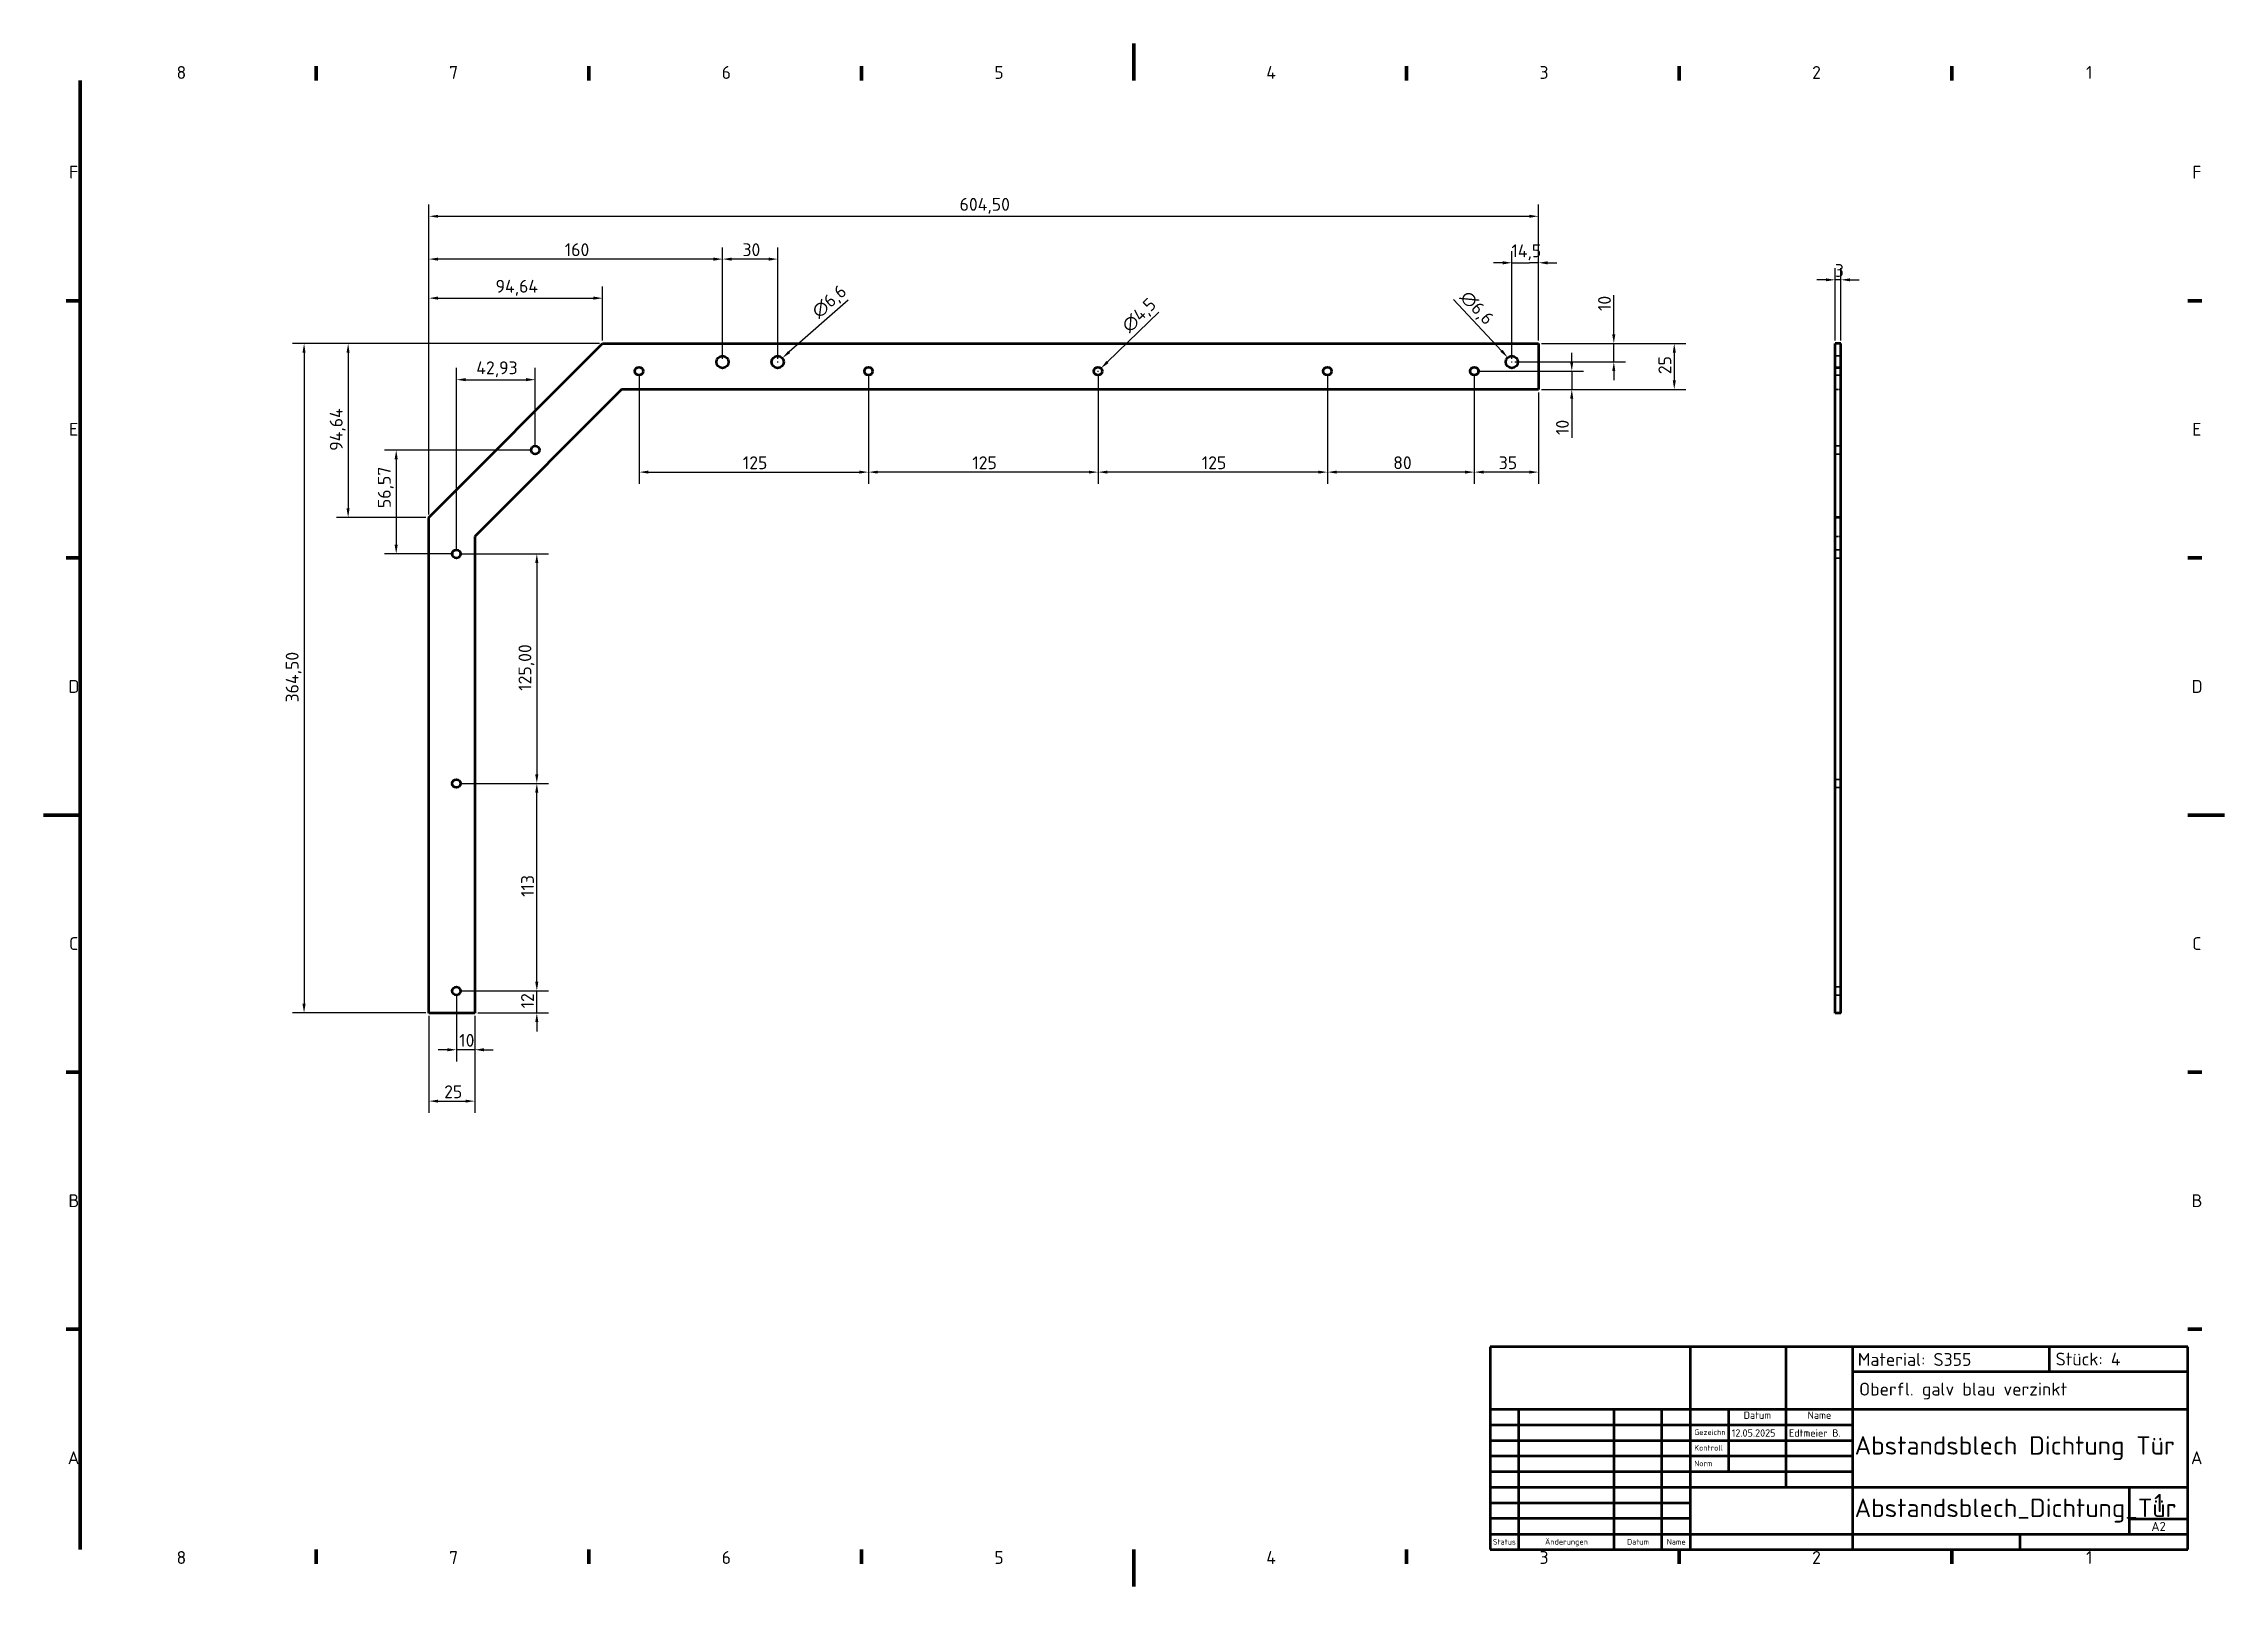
# Model space of a CAD drawing. Header units: millimetres. Extents: x 0 to 1188, y 0 to 840.
import ezdxf
from ezdxf.enums import TextEntityAlignment as Align

# ---------------------------------------------------------------- set-up
doc = ezdxf.new("R2010")
doc.units = ezdxf.units.MM
doc.header["$LTSCALE"] = 2
doc.linetypes.add('DASHED', pattern=[0.2067, 0.1654, -0.0413])
for name, color, linetype, lineweight in [('Bemaßung (ISO)', 7, 'Continuous', 25), ('Rahmen (ISO)', 7, 'Continuous', 70), ('Sichtbar (ISO)', 7, 'Continuous', 50), ('Symbol (ISO)', 7, 'Continuous', 25), ('Titel (ISO)', 7, 'Continuous', 50), ('Verdeckt (ISO)', 7, 'DASHED', 35)]:
    doc.layers.add(name, color=color, linetype=linetype, lineweight=lineweight)
doc.styles.add('Notiztext (DIN)', font='isocpeur.ttf')
doc.styles.add('Textstil11', font='isocpeur.ttf')
doc.styles.add('Textstil13', font='isocpeur.ttf')
doc.styles.add('Textstil14', font='isocpeur.ttf')
doc.styles.add('Textstil19', font='isocpeur.ttf')
doc.dimstyles.new('Standard (DIN)', dxfattribs={"dimscale": 2, "dimtxt": 3.5, "dimasz": 2.5, "dimexe": 3.175, "dimexo": 0.8, "dimgap": 0.8, "dimtad": 1, "dimrnd": 1e-08, "dimzin": 0, "dimtxsty": 'Notiztext (DIN)', "dimcen": 0.09, "dimdle": 10, "dimclrd": 256, "dimclre": 256, "dimclrt": 256, "dimadec": 0, "dimazin": 0, "dimtfac": 1, "dimtmove": 0, "dimatfit": 3, "dimfxl": 0, "dimtolj": 1, "dimtzin": 0, "dimlwd": -1, "dimlwe": -1, "dimarcsym": 0})

# ---------------------------------------------------------------- blocks, each defined once
blk = doc.blocks.new('Ränder Vorgaberahmen')
at = {"layer": 'Rahmen (ISO)'}
for p, q in [((74.25, 410), (74.25, 413.9)), ((148.5, 410), (148.5, 413.9)), ((222.75, 410), (222.75, 413.9)), ((371.25, 410), (371.25, 413.9)), ((445.5, 410), (445.5, 413.9)), ((519.75, 410), (519.75, 413.9)), ((10, 350), (6.1, 350)), ((584, 350), (587.9, 350)), ((10, 280), (6.1, 280)), ((584, 280), (587.9, 280)), ((10, 140), (6.1, 140)), ((584, 140), (587.9, 140)), ((10, 70), (6.1, 70)), ((584, 70), (587.9, 70)), ((74.25, 10), (74.25, 6.1)), ((148.5, 10), (148.5, 6.1)), ((222.75, 10), (222.75, 6.1)), ((371.25, 10), (371.25, 6.1)), ((445.5, 10), (445.5, 6.1)), ((519.75, 10), (519.75, 6.1))]:
    blk.add_line(p, q, dxfattribs=at)
at = {"layer": 'Rahmen (ISO)', "flags": 128}
for points in [[(297, 420), (297, 410)], [(10, 10), (10, 410)], [(0, 210), (10, 210)], [(594, 210), (584, 210)], [(297, 0), (297, 10)]]:
    blk.add_lwpolyline(points, dxfattribs=at)
at = {"layer": 'Rahmen (ISO)', "char_height": 3.5, "attachment_point": 7, "style": 'Notiztext (DIN)'}
for s, insert in [('8', (36.2, 410.4)), ('7', (110.45, 410.4)), ('6', (184.7, 410.4)), ('5', (258.95, 410.4)), ('4', (333.03, 410.4)), ('3', (407.45, 410.4)), ('2', (481.7, 410.4)), ('1', (556.3, 410.4)), ('F', (6.93, 383.25)), ('F', (585.23, 383.25)), ('E', (6.93, 313.25)), ('E', (585.23, 313.25)), ('D', (6.75, 243.25)), ('D', (585.05, 243.25)), ('C', (6.93, 173.25)), ('C', (585.23, 173.25)), ('B', (6.75, 103.25)), ('B', (585.05, 103.25)), ('A', (6.58, 33.25)), ('A', (584.88, 33.25)), ('8', (36.2, 6.1)), ('7', (110.45, 6.1)), ('6', (184.7, 6.1)), ('5', (258.95, 6.1)), ('4', (333.03, 6.1)), ('3', (407.45, 6.1)), ('2', (481.7, 6.1)), ('1', (556.3, 6.1))]:
    blk.add_mtext(s, dxfattribs=dict(at, insert=insert))
blk = doc.blocks.new('Schriftfelder DIN')
at = {"layer": 'Titel (ISO)'}
for p, q in [((288.4, 155.08), (98.4, 155.08)), ((98.4, 155.08), (98.4, 99.83)), ((153, 99.83), (153, 155.08)), ((179, 138.08), (179, 155.08)), ((197.2, 99.83), (197.2, 155.08)), ((250.8, 148.33), (250.8, 155.08)), ((288.4, 99.83), (288.4, 155.08)), ((197.2, 148.33), (288.4, 148.33)), ((98.4, 138.08), (288.4, 138.08)), ((106.2, 99.83), (106.2, 138.08)), ((132.2, 99.83), (132.2, 138.08)), ((145.2, 99.83), (145.2, 138.08)), ((163.4, 121.08), (163.4, 138.08)), ((179, 116.83), (179, 138.08)), ((98.4, 133.83), (153, 133.83)), ((153, 133.83), (197.2, 133.83)), ((98.4, 129.58), (153, 129.58)), ((98.4, 125.33), (153, 125.33)), ((153, 129.58), (197.2, 129.58)), ((153, 125.33), (197.2, 125.33)), ((98.4, 121.08), (153, 121.08)), ((153, 121.08), (197.2, 121.08)), ((98.4, 116.83), (153, 116.83)), ((153, 116.83), (288.4, 116.83)), ((272.6, 104.08), (272.6, 116.83)), ((98.4, 112.58), (153, 112.58)), ((153, 108.33), (98.4, 108.33)), ((272.6, 108.22), (288.4, 108.22)), ((98.4, 104.08), (153, 104.08)), ((153, 104.08), (197.2, 104.08)), ((197.2, 104.08), (288.4, 104.08)), ((242.8, 99.83), (242.8, 104.08)), ((98.4, 99.83), (288.4, 99.83))]:
    blk.add_line(p, q, dxfattribs=at)
at = {"layer": 'Titel (ISO)', "style": 'Textstil14'}
for s, p in [('Datum', (171.2, 134.83)), ('Name', (188.1, 134.83))]:
    blk.add_text(s, height=2, dxfattribs=at).set_placement(p, align=Align.BOTTOM_CENTER)
at = {"layer": 'Titel (ISO)', "style": 'Textstil13'}
for s, p in [('Gezeichn', (154, 130.58)), ('Kontroll', (154, 126.33)), ('Norm', (154, 122.08))]:
    blk.add_text(s, height=1.5, dxfattribs=at).set_placement(p, align=Align.BOTTOM_LEFT)
for s, p in [('Status', (102.3, 101.95)), ('Änderungen', (119.2, 101.95)), ('Datum', (138.7, 101.95)), ('Name', (149.1, 101.95))]:
    blk.add_text(s, height=1.5, dxfattribs=at).set_placement(p, align=Align.MIDDLE_CENTER)
at = {"layer": 'Titel (ISO)'}
for tag, p, height, style in [('ERSTELLUNGSDATUM_001', (164.2, 130.58), 2, 'Textstil14'), ('AUTOR_001', (179.8, 130.58), 2, 'Textstil14'), ('TITEL_001', (197.7, 125.7), 5, 'Textstil11'), ('BAUTEILNUMMER_001', (197.7, 108.7), 5, 'Textstil11'), ('Blattnummer_001', (279.25, 110.02), 5, 'Textstil11'), ('Blattgröße_001', (278.51, 104.9), 2.49, 'Textstil19')]:
    blk.add_attdef(tag, p, '', height=height, dxfattribs=dict(at, style=style))
at = {"layer": 'Titel (ISO)', "style": 'Textstil14'}
for tag, p in [('KONTROLLDATUM', (164.4, 126.33)), ('KONTROLLIERT_VON', (180, 126.33)), ('GENEHM.DAT._KONSTR.', (164.4, 122.08)), ('KONSTR._GEN._VON', (180, 122.08))]:
    blk.add_attdef(tag, text='', height=2, dxfattribs=at).set_placement(p, align=Align.BOTTOM_LEFT)
blk = doc.blocks.new('*D5')
at = {"layer": 'Bemaßung (ISO)'}
for p, q in [((302.9, 676.7), (135.5, 676.7)), ((141.9, 671.7), (141.9, 317.2)), ((208.3, 312.2), (135.5, 312.2))]:
    blk.add_line(p, q, dxfattribs=at)
for points in [[(141, 671.7), (142.7, 671.7), (141.9, 676.7)], [(141, 317.2), (142.7, 317.2), (141.9, 312.2)]]:
    blk.add_solid(points, dxfattribs=at)
at = {"layer": 'Defpoints', "color": 0}
for p in [(304.5, 676.7), (141.9, 312.2), (209.9, 312.2)]:
    blk.add_point(p, dxfattribs=at)
at = {"layer": 'Bemaßung (ISO)', "insert": (131.9, 481.3), "char_height": 7, "attachment_point": 1, "rotation": 90, "style": 'Notiztext (DIN)'}
blk.add_mtext('\\A1;364,50', dxfattribs=at)
blk = doc.blocks.new('*D6')
at = {"layer": 'Bemaßung (ISO)'}
for p, q in [((209.9, 583.6), (209.9, 752.4)), ((814.4, 678.3), (814.4, 752.4)), ((214.9, 746), (809.4, 746))]:
    blk.add_line(p, q, dxfattribs=at)
for points in [[(214.9, 746.8), (214.9, 745.2), (209.9, 746)], [(809.4, 746.8), (809.4, 745.2), (814.4, 746)]]:
    blk.add_solid(points, dxfattribs=at)
at = {"layer": 'Defpoints', "color": 0}
for p in [(814.4, 746), (814.4, 676.7), (209.9, 582)]:
    blk.add_point(p, dxfattribs=at)
at = {"layer": 'Bemaßung (ISO)', "insert": (499, 756), "char_height": 7, "attachment_point": 1, "style": 'Notiztext (DIN)'}
blk.add_mtext('\\A1;604,50', dxfattribs=at)
blk = doc.blocks.new('*D7')
at = {"layer": 'Bemaßung (ISO)'}
for p, q in [((976, 678.3), (976, 717.8)), ((979, 678.3), (979, 717.8)), ((971, 711.4), (966, 711.4)), ((979, 711.4), (976, 711.4)), ((984, 711.4), (989, 711.4))]:
    blk.add_line(p, q, dxfattribs=at)
for points in [[(971, 712.2), (971, 710.6), (976, 711.4)], [(984, 712.2), (984, 710.6), (979, 711.4)]]:
    blk.add_solid(points, dxfattribs=at)
at = {"layer": 'Defpoints', "color": 0}
for p in [(976, 711.4), (976, 676.7), (979, 676.7)]:
    blk.add_point(p, dxfattribs=at)
at = {"layer": 'Bemaßung (ISO)', "insert": (975.8, 720), "char_height": 7, "attachment_point": 1, "style": 'Notiztext (DIN)'}
blk.add_mtext('\\A1;3', dxfattribs=at)
blk = doc.blocks.new('*D8')
at = {"layer": 'Bemaßung (ISO)'}
for p, q in [((224.9, 322.6), (224.9, 285.8)), ((234.9, 310.6), (234.9, 285.8)), ((219.9, 292.2), (214.9, 292.2)), ((234.9, 292.2), (224.9, 292.2)), ((239.9, 292.2), (244.9, 292.2))]:
    blk.add_line(p, q, dxfattribs=at)
for points in [[(219.9, 293), (219.9, 291.3), (224.9, 292.2)], [(239.9, 293), (239.9, 291.3), (234.9, 292.2)]]:
    blk.add_solid(points, dxfattribs=at)
at = {"layer": 'Defpoints', "color": 0}
for p in [(224.9, 324.2), (234.9, 312.2), (224.9, 292.2)]:
    blk.add_point(p, dxfattribs=at)
at = {"layer": 'Bemaßung (ISO)', "insert": (226.4, 300.8), "char_height": 7, "attachment_point": 1, "style": 'Notiztext (DIN)'}
blk.add_mtext('\\A1;10', dxfattribs=at)
blk = doc.blocks.new('*D9')
at = {"layer": 'Bemaßung (ISO)'}
for p, q in [((209.9, 310.6), (209.9, 257.9)), ((234.9, 310.6), (234.9, 257.9)), ((214.9, 264.2), (229.9, 264.2))]:
    blk.add_line(p, q, dxfattribs=at)
for points in [[(214.9, 265), (214.9, 263.4), (209.9, 264.2)], [(229.9, 265), (229.9, 263.4), (234.9, 264.2)]]:
    blk.add_solid(points, dxfattribs=at)
at = {"layer": 'Defpoints', "color": 0}
for p in [(209.9, 312.2), (234.9, 312.2), (234.9, 264.2)]:
    blk.add_point(p, dxfattribs=at)
at = {"layer": 'Bemaßung (ISO)', "insert": (218.2, 272.8), "char_height": 7, "attachment_point": 1, "style": 'Notiztext (DIN)'}
blk.add_mtext('\\A1;25', dxfattribs=at)
blk = doc.blocks.new('*D10')
at = {"layer": 'Bemaßung (ISO)'}
for p, q in [((816, 676.7), (894.7, 676.7)), ((888.3, 671.7), (888.3, 656.7)), ((816, 651.7), (894.7, 651.7))]:
    blk.add_line(p, q, dxfattribs=at)
for points in [[(887.5, 671.7), (889.2, 671.7), (888.3, 676.7)], [(887.5, 656.7), (889.2, 656.7), (888.3, 651.7)]]:
    blk.add_solid(points, dxfattribs=at)
at = {"layer": 'Defpoints', "color": 0}
for p in [(814.4, 676.7), (814.4, 651.7), (888.3, 651.7)]:
    blk.add_point(p, dxfattribs=at)
at = {"layer": 'Bemaßung (ISO)', "insert": (879.7, 660), "char_height": 7, "attachment_point": 1, "rotation": 90, "style": 'Notiztext (DIN)'}
blk.add_mtext('\\A1;25', dxfattribs=at)
blk = doc.blocks.new('*D11')
at = {"layer": 'Bemaßung (ISO)'}
for p, q in [((855.4, 681.7), (855.4, 703)), ((801.5, 666.7), (861.7, 666.7)), ((816, 676.7), (861.7, 676.7)), ((855.4, 666.7), (855.4, 676.7)), ((855.4, 661.7), (855.4, 656.7))]:
    blk.add_line(p, q, dxfattribs=at)
for points in [[(854.5, 681.7), (856.2, 681.7), (855.4, 676.7)], [(854.5, 661.7), (856.2, 661.7), (855.4, 666.7)]]:
    blk.add_solid(points, dxfattribs=at)
at = {"layer": 'Defpoints', "color": 0}
for p in [(799.9, 666.7), (814.4, 676.7), (855.4, 676.7)]:
    blk.add_point(p, dxfattribs=at)
at = {"layer": 'Bemaßung (ISO)', "insert": (846.8, 694.4), "char_height": 7, "attachment_point": 1, "rotation": 90, "style": 'Notiztext (DIN)'}
blk.add_mtext('\\A1;10', dxfattribs=at)
blk = doc.blocks.new('*D12')
at = {"layer": 'Bemaßung (ISO)'}
for p, q in [((832.5, 666.7), (832.5, 671.7)), ((781, 661.7), (838.8, 661.7)), ((832.5, 661.7), (832.5, 651.7)), ((816, 651.7), (838.8, 651.7)), ((832.5, 646.7), (832.5, 625.3))]:
    blk.add_line(p, q, dxfattribs=at)
for points in [[(831.6, 666.7), (833.3, 666.7), (832.5, 661.7)], [(831.6, 646.7), (833.3, 646.7), (832.5, 651.7)]]:
    blk.add_solid(points, dxfattribs=at)
at = {"layer": 'Defpoints', "color": 0}
for p in [(779.4, 661.7), (814.4, 651.7), (832.5, 651.7)]:
    blk.add_point(p, dxfattribs=at)
at = {"layer": 'Bemaßung (ISO)', "insert": (823.9, 626.9), "char_height": 7, "attachment_point": 1, "rotation": 90, "style": 'Notiztext (DIN)'}
blk.add_mtext('\\A1;10', dxfattribs=at)
blk = doc.blocks.new('*D13')
at = {"layer": 'Bemaßung (ISO)'}
for p, q in [((209.9, 583.6), (209.9, 729)), ((369.9, 668.3), (369.9, 729)), ((364.9, 722.7), (214.9, 722.7))]:
    blk.add_line(p, q, dxfattribs=at)
for points in [[(214.9, 723.5), (214.9, 721.8), (209.9, 722.7)], [(364.9, 723.5), (364.9, 721.8), (369.9, 722.7)]]:
    blk.add_solid(points, dxfattribs=at)
at = {"layer": 'Defpoints', "color": 0}
for p in [(209.9, 722.7), (369.9, 666.7), (209.9, 582)]:
    blk.add_point(p, dxfattribs=at)
at = {"layer": 'Bemaßung (ISO)', "insert": (283.9, 731.3), "char_height": 7, "attachment_point": 1, "style": 'Notiztext (DIN)'}
blk.add_mtext('\\A1;160', dxfattribs=at)
blk = doc.blocks.new('*D14')
at = {"layer": 'Bemaßung (ISO)'}
for p, q in [((369.9, 668.3), (369.9, 729)), ((399.9, 668.3), (399.9, 729)), ((394.9, 722.7), (374.9, 722.7))]:
    blk.add_line(p, q, dxfattribs=at)
for points in [[(374.9, 723.5), (374.9, 721.8), (369.9, 722.7)], [(394.9, 723.5), (394.9, 721.8), (399.9, 722.7)]]:
    blk.add_solid(points, dxfattribs=at)
at = {"layer": 'Defpoints', "color": 0}
for p in [(369.9, 722.7), (369.9, 666.7), (399.9, 666.7)]:
    blk.add_point(p, dxfattribs=at)
at = {"layer": 'Bemaßung (ISO)', "insert": (380.7, 731.3), "char_height": 7, "attachment_point": 1, "style": 'Notiztext (DIN)'}
blk.add_mtext('\\A1;30', dxfattribs=at)
blk = doc.blocks.new('*D15')
at = {"layer": 'Bemaßung (ISO)'}
for p, q in [((799.9, 668.3), (799.9, 727)), ((814.4, 678.3), (814.4, 727)), ((794.9, 720.7), (789.9, 720.7)), ((799.9, 720.7), (804.9, 720.7)), ((804.9, 720.7), (809.4, 720.7)), ((814.4, 720.7), (809.4, 720.7)), ((819.4, 720.7), (824.4, 720.7))]:
    blk.add_line(p, q, dxfattribs=at)
for points in [[(794.9, 721.5), (794.9, 719.8), (799.9, 720.7)], [(819.4, 721.5), (819.4, 719.8), (814.4, 720.7)]]:
    blk.add_solid(points, dxfattribs=at)
at = {"layer": 'Defpoints', "color": 0}
for p in [(814.4, 720.7), (799.9, 666.7), (814.4, 676.7)]:
    blk.add_point(p, dxfattribs=at)
at = {"layer": 'Bemaßung (ISO)', "insert": (799.6, 730.7), "char_height": 7, "attachment_point": 1, "style": 'Notiztext (DIN)'}
blk.add_mtext('\\A1;14,5', dxfattribs=at)
blk = doc.blocks.new('*D16')
at = {"layer": 'Bemaßung (ISO)'}
for p, q in [((768, 700.7), (794.2, 672.7)), ((799.7, 666.7), (800.1, 666.7)), ((799.9, 666.5), (799.9, 666.8))]:
    blk.add_line(p, q, dxfattribs=at)
blk.add_solid([(794.8, 673.3), (793.6, 672.2), (797.6, 669.1)], dxfattribs=at)
at = {"layer": 'Defpoints', "color": 0}
for p in [(797.6, 669.1), (802.1, 664.2)]:
    blk.add_point(p, dxfattribs=at)
at = {"layer": 'Bemaßung (ISO)', "insert": (776.4, 706.4), "char_height": 7, "attachment_point": 1, "rotation": 313.0774, "style": 'Notiztext (DIN)'}
blk.add_mtext('\\A1;∅6,6', dxfattribs=at)
blk = doc.blocks.new('*D17')
at = {"layer": 'Bemaßung (ISO)'}
for p, q in [((779.4, 660.1), (779.4, 600.4)), ((814.4, 650.1), (814.4, 600.4)), ((809.4, 606.7), (784.4, 606.7))]:
    blk.add_line(p, q, dxfattribs=at)
for points in [[(784.4, 607.5), (784.4, 605.9), (779.4, 606.7)], [(809.4, 607.5), (809.4, 605.9), (814.4, 606.7)]]:
    blk.add_solid(points, dxfattribs=at)
at = {"layer": 'Defpoints', "color": 0}
for p in [(779.4, 661.7), (814.4, 651.7), (779.4, 606.7)]:
    blk.add_point(p, dxfattribs=at)
at = {"layer": 'Bemaßung (ISO)', "insert": (792.7, 615.3), "char_height": 7, "attachment_point": 1, "style": 'Notiztext (DIN)'}
blk.add_mtext('\\A1;35', dxfattribs=at)
blk = doc.blocks.new('*D18')
at = {"layer": 'Bemaßung (ISO)'}
for p, q in [((699.4, 660.1), (699.4, 600.4)), ((779.4, 660.1), (779.4, 600.4)), ((774.4, 606.7), (704.4, 606.7))]:
    blk.add_line(p, q, dxfattribs=at)
for points in [[(704.4, 607.5), (704.4, 605.9), (699.4, 606.7)], [(774.4, 607.5), (774.4, 605.9), (779.4, 606.7)]]:
    blk.add_solid(points, dxfattribs=at)
at = {"layer": 'Defpoints', "color": 0}
for p in [(699.4, 661.7), (779.4, 661.7), (699.4, 606.7)]:
    blk.add_point(p, dxfattribs=at)
at = {"layer": 'Bemaßung (ISO)', "insert": (735.2, 615.3), "char_height": 7, "attachment_point": 1, "style": 'Notiztext (DIN)'}
blk.add_mtext('\\A1;80', dxfattribs=at)
blk = doc.blocks.new('*D19')
at = {"layer": 'Bemaßung (ISO)'}
for p, q in [((574.4, 660.1), (574.4, 600.4)), ((699.4, 660.1), (699.4, 600.4)), ((694.4, 606.7), (579.4, 606.7))]:
    blk.add_line(p, q, dxfattribs=at)
for points in [[(579.4, 607.5), (579.4, 605.9), (574.4, 606.7)], [(694.4, 607.5), (694.4, 605.9), (699.4, 606.7)]]:
    blk.add_solid(points, dxfattribs=at)
at = {"layer": 'Defpoints', "color": 0}
for p in [(574.4, 661.7), (699.4, 661.7), (574.4, 606.7)]:
    blk.add_point(p, dxfattribs=at)
at = {"layer": 'Bemaßung (ISO)', "insert": (630.9, 615.3), "char_height": 7, "attachment_point": 1, "style": 'Notiztext (DIN)'}
blk.add_mtext('\\A1;125', dxfattribs=at)
blk = doc.blocks.new('*D20')
at = {"layer": 'Bemaßung (ISO)'}
for p, q in [((449.4, 660.1), (449.4, 600.4)), ((574.4, 660.1), (574.4, 600.4)), ((569.4, 606.7), (454.4, 606.7))]:
    blk.add_line(p, q, dxfattribs=at)
for points in [[(454.4, 607.5), (454.4, 605.9), (449.4, 606.7)], [(569.4, 607.5), (569.4, 605.9), (574.4, 606.7)]]:
    blk.add_solid(points, dxfattribs=at)
at = {"layer": 'Defpoints', "color": 0}
for p in [(449.4, 661.7), (574.4, 661.7), (449.4, 606.7)]:
    blk.add_point(p, dxfattribs=at)
at = {"layer": 'Bemaßung (ISO)', "insert": (505.9, 615.3), "char_height": 7, "attachment_point": 1, "style": 'Notiztext (DIN)'}
blk.add_mtext('\\A1;125', dxfattribs=at)
blk = doc.blocks.new('*D21')
at = {"layer": 'Bemaßung (ISO)'}
for p, q in [((324.4, 660.1), (324.4, 600.4)), ((449.4, 660.1), (449.4, 600.4)), ((329.4, 606.7), (444.4, 606.7))]:
    blk.add_line(p, q, dxfattribs=at)
for points in [[(329.4, 607.5), (329.4, 605.9), (324.4, 606.7)], [(444.4, 607.5), (444.4, 605.9), (449.4, 606.7)]]:
    blk.add_solid(points, dxfattribs=at)
at = {"layer": 'Defpoints', "color": 0}
for p in [(324.4, 661.7), (449.4, 661.7), (449.4, 606.7)]:
    blk.add_point(p, dxfattribs=at)
at = {"layer": 'Bemaßung (ISO)', "insert": (380.9, 615.3), "char_height": 7, "attachment_point": 1, "style": 'Notiztext (DIN)'}
blk.add_mtext('\\A1;125', dxfattribs=at)
blk = doc.blocks.new('*D22')
at = {"layer": 'Bemaßung (ISO)'}
for p, q in [((268.7, 329.2), (268.7, 334.2)), ((226.5, 324.2), (275, 324.2)), ((268.7, 312.2), (268.7, 324.2)), ((236.5, 312.2), (275, 312.2)), ((268.7, 307.2), (268.7, 302.2))]:
    blk.add_line(p, q, dxfattribs=at)
for points in [[(267.8, 329.2), (269.5, 329.2), (268.7, 324.2)], [(267.8, 307.2), (269.5, 307.2), (268.7, 312.2)]]:
    blk.add_solid(points, dxfattribs=at)
at = {"layer": 'Defpoints', "color": 0}
for p in [(224.9, 324.2), (268.7, 324.2), (234.9, 312.2)]:
    blk.add_point(p, dxfattribs=at)
at = {"layer": 'Bemaßung (ISO)', "insert": (260.1, 314.7), "char_height": 7, "attachment_point": 1, "rotation": 90, "style": 'Notiztext (DIN)'}
blk.add_mtext('\\A1;12', dxfattribs=at)
blk = doc.blocks.new('*D23')
at = {"layer": 'Bemaßung (ISO)'}
for p, q in [((226.5, 437.2), (275, 437.2)), ((268.7, 329.2), (268.7, 432.2)), ((226.5, 324.2), (275, 324.2))]:
    blk.add_line(p, q, dxfattribs=at)
for points in [[(267.8, 432.2), (269.5, 432.2), (268.7, 437.2)], [(267.8, 329.2), (269.5, 329.2), (268.7, 324.2)]]:
    blk.add_solid(points, dxfattribs=at)
at = {"layer": 'Defpoints', "color": 0}
for p in [(224.9, 437.2), (268.7, 437.2), (224.9, 324.2)]:
    blk.add_point(p, dxfattribs=at)
at = {"layer": 'Bemaßung (ISO)', "insert": (260.1, 375.4), "char_height": 7, "attachment_point": 1, "rotation": 90, "style": 'Notiztext (DIN)'}
blk.add_mtext('\\A1;113', dxfattribs=at)
blk = doc.blocks.new('*D24')
at = {"layer": 'Bemaßung (ISO)'}
for p, q in [((226.5, 562.2), (275, 562.2)), ((268.7, 557.2), (268.7, 442.2)), ((226.5, 437.2), (275, 437.2))]:
    blk.add_line(p, q, dxfattribs=at)
for points in [[(267.8, 557.2), (269.5, 557.2), (268.7, 562.2)], [(267.8, 442.2), (269.5, 442.2), (268.7, 437.2)]]:
    blk.add_solid(points, dxfattribs=at)
at = {"layer": 'Defpoints', "color": 0}
for p in [(224.9, 562.2), (224.9, 437.2), (268.7, 437.2)]:
    blk.add_point(p, dxfattribs=at)
at = {"layer": 'Bemaßung (ISO)', "insert": (258.7, 487.6), "char_height": 7, "attachment_point": 1, "rotation": 90, "style": 'Notiztext (DIN)'}
blk.add_mtext('\\A1;125,00', dxfattribs=at)
blk = doc.blocks.new('*D25')
at = {"layer": 'Bemaßung (ISO)'}
for p, q in [((266.2, 618.7), (185.7, 618.7)), ((192.1, 613.7), (192.1, 567.2)), ((223.3, 562.2), (185.7, 562.2))]:
    blk.add_line(p, q, dxfattribs=at)
for points in [[(191.2, 613.7), (192.9, 613.7), (192.1, 618.7)], [(191.2, 567.2), (192.9, 567.2), (192.1, 562.2)]]:
    blk.add_solid(points, dxfattribs=at)
at = {"layer": 'Defpoints', "color": 0}
for p in [(267.8, 618.7), (192.1, 562.2), (224.9, 562.2)]:
    blk.add_point(p, dxfattribs=at)
at = {"layer": 'Bemaßung (ISO)', "insert": (182.1, 587.1), "char_height": 7, "attachment_point": 1, "rotation": 90, "style": 'Notiztext (DIN)'}
blk.add_mtext('\\A1;56,57', dxfattribs=at)
blk = doc.blocks.new('*D26')
at = {"layer": 'Bemaßung (ISO)'}
for p, q in [((224.9, 563.8), (224.9, 663.4)), ((229.9, 657), (262.8, 657)), ((267.8, 620.3), (267.8, 663.4))]:
    blk.add_line(p, q, dxfattribs=at)
for points in [[(229.9, 657.9), (229.9, 656.2), (224.9, 657)], [(262.8, 657.9), (262.8, 656.2), (267.8, 657)]]:
    blk.add_solid(points, dxfattribs=at)
at = {"layer": 'Defpoints', "color": 0}
for p in [(267.8, 657), (267.8, 618.7), (224.9, 562.2)]:
    blk.add_point(p, dxfattribs=at)
at = {"layer": 'Bemaßung (ISO)', "insert": (235.7, 667), "char_height": 7, "attachment_point": 1, "style": 'Notiztext (DIN)'}
blk.add_mtext('\\A1;42,93', dxfattribs=at)
blk = doc.blocks.new('*D27')
at = {"layer": 'Bemaßung (ISO)'}
for p, q in [((438.3, 700.3), (406.1, 672.1)), ((399.7, 666.7), (400.1, 666.7)), ((399.9, 666.5), (399.9, 666.8))]:
    blk.add_line(p, q, dxfattribs=at)
blk.add_solid([(405.6, 672.7), (406.7, 671.5), (402.4, 668.8)], dxfattribs=at)
at = {"layer": 'Defpoints', "color": 0}
for p in [(402.4, 668.8), (397.4, 664.5)]:
    blk.add_point(p, dxfattribs=at)
at = {"layer": 'Bemaßung (ISO)', "insert": (417.6, 695.5), "char_height": 7, "attachment_point": 1, "rotation": 41.154, "style": 'Notiztext (DIN)'}
blk.add_mtext('\\A1;∅6,6', dxfattribs=at)
blk = doc.blocks.new('*D28')
at = {"layer": 'Bemaßung (ISO)'}
for p, q in [((607.5, 693.7), (579.6, 666.7)), ((574.2, 661.7), (574.6, 661.7)), ((574.4, 661.5), (574.4, 661.8))]:
    blk.add_line(p, q, dxfattribs=at)
blk.add_solid([(579, 667.3), (580.2, 666.1), (576, 663.2)], dxfattribs=at)
at = {"layer": 'Defpoints', "color": 0}
for p in [(572.8, 660.1), (576, 663.2)]:
    blk.add_point(p, dxfattribs=at)
at = {"layer": 'Bemaßung (ISO)', "insert": (586.5, 687.4), "char_height": 7, "attachment_point": 1, "rotation": 44.1091, "style": 'Notiztext (DIN)'}
blk.add_mtext('\\A1;∅4,5', dxfattribs=at)
blk = doc.blocks.new('*D29')
at = {"layer": 'Bemaßung (ISO)'}
for p, q in [((302.9, 676.7), (159.5, 676.7)), ((165.9, 671.7), (165.9, 587)), ((208.3, 582), (159.5, 582))]:
    blk.add_line(p, q, dxfattribs=at)
for points in [[(165, 671.7), (166.7, 671.7), (165.9, 676.7)], [(165, 587), (166.7, 587), (165.9, 582)]]:
    blk.add_solid(points, dxfattribs=at)
at = {"layer": 'Defpoints', "color": 0}
for p in [(304.5, 676.7), (165.9, 582), (209.9, 582)]:
    blk.add_point(p, dxfattribs=at)
at = {"layer": 'Bemaßung (ISO)', "insert": (155.9, 618.3), "char_height": 7, "attachment_point": 1, "rotation": 90, "style": 'Notiztext (DIN)'}
blk.add_mtext('\\A1;94,64', dxfattribs=at)
blk = doc.blocks.new('*D30')
at = {"layer": 'Bemaßung (ISO)'}
for p, q in [((209.9, 583.6), (209.9, 707.8)), ((214.9, 701.4), (299.5, 701.4)), ((304.5, 678.3), (304.5, 707.8))]:
    blk.add_line(p, q, dxfattribs=at)
for points in [[(214.9, 702.3), (214.9, 700.6), (209.9, 701.4)], [(299.5, 702.3), (299.5, 700.6), (304.5, 701.4)]]:
    blk.add_solid(points, dxfattribs=at)
at = {"layer": 'Defpoints', "color": 0}
for p in [(304.5, 701.4), (304.5, 676.7), (209.9, 582)]:
    blk.add_point(p, dxfattribs=at)
at = {"layer": 'Bemaßung (ISO)', "insert": (246.2, 711.4), "char_height": 7, "attachment_point": 1, "style": 'Notiztext (DIN)'}
blk.add_mtext('\\A1;94,64', dxfattribs=at)

msp = doc.modelspace()

# ---------------------------------------------------------------- linework, layer by layer
at = {"layer": 'Sichtbar (ISO)'}
for p, q in [((209.873, 582.014), (304.518, 676.659)), ((304.518, 676.659), (814.373, 676.659)), ((814.373, 676.659), (814.373, 651.659)), ((976.031, 582.014), (976.031, 676.659)), ((979.031, 676.659), (976.031, 676.659)), ((979.031, 582.014), (979.031, 676.659)), ((314.873, 651.659), (234.873, 571.659)), ((814.373, 651.659), (314.873, 651.659)), ((209.873, 312.159), (209.873, 582.014)), ((234.873, 571.659), (234.873, 312.159)), ((976.031, 312.159), (976.031, 582.014)), ((979.031, 582.014), (976.031, 582.014)), ((979.031, 312.159), (979.031, 582.014)), ((234.873, 312.159), (209.873, 312.159)), ((979.031, 312.159), (976.031, 312.159))]:
    msp.add_line(p, q, dxfattribs=at)
for centre, radius in [((369.873, 666.659), 3.3), ((399.873, 666.659), 3.3), ((799.873, 666.659), 3.3), ((324.373, 661.659), 2.25), ((449.373, 661.659), 2.25), ((574.373, 661.659), 2.25), ((699.373, 661.659), 2.25), ((779.373, 661.659), 2.25), ((267.802, 618.73), 2.25), ((224.873, 562.159), 2.25), ((224.873, 437.159), 2.25), ((224.873, 324.159), 2.25)]:
    msp.add_circle(centre, radius, dxfattribs=at)
at = {"layer": 'Verdeckt (ISO)', "ltscale": 2.856945}
for p, q in [((976.031, 669.959), (979.031, 669.959)), ((976.031, 663.909), (979.031, 663.909)), ((976.031, 663.359), (979.031, 663.359)), ((976.031, 659.409), (979.031, 659.409)), ((979.031, 651.659), (976.031, 651.659)), ((976.031, 620.98), (979.031, 620.98)), ((976.031, 616.48), (979.031, 616.48)), ((979.031, 571.659), (976.031, 571.659)), ((976.031, 564.409), (979.031, 564.409)), ((976.031, 559.909), (979.031, 559.909)), ((976.031, 439.409), (979.031, 439.409)), ((976.031, 434.909), (979.031, 434.909)), ((976.031, 326.409), (979.031, 326.409)), ((976.031, 321.909), (979.031, 321.909))]:
    msp.add_line(p, q, dxfattribs=at)

# ---------------------------------------------------------------- block references
at = {"xscale": 2, "yscale": 2, "zscale": 2}
msp.add_blockref('Ränder Vorgaberahmen', (0, 0), dxfattribs=at)
msp.add_blockref('Schriftfelder DIN', (591.198, -179.656), dxfattribs=at).add_auto_attribs({'Blattnummer_001': '1', 'Blattgröße_001': 'A2', 'TITEL_001': 'Abstandsblech Dichtung Tür', 'BAUTEILNUMMER_001': 'Abstandsblech_Dichtung_Tür', 'ERSTELLUNGSDATUM_001': '12.05.2025', 'AUTOR_001': 'Edtmeier B.'})

# ---------------------------------------------------------------- texts
at = {"layer": 'Symbol (ISO)', "char_height": 7, "attachment_point": 1, "style": 'Notiztext (DIN)'}
for s, insert, width in [('\\fISOCPEUR|b0|i0;Material: S355', (988.292, 127.043), 60.87013), ('\\fISOCPEUR|b0|i0;Stück: 4', (1096.07, 127.268), 35.68831), ('\\fISOCPEUR|b0|i0;Oberfl. galv blau verzinkt', (989.014, 110.902), 111.24675)]:
    msp.add_mtext(s, dxfattribs=dict(at, insert=insert, width=width))

# ---------------------------------------------------------------- dimensions: what is measured, and where the dimension line sits
at = {"layer": 'Bemaßung (ISO)'}
for base, p1, p2, angle, override, picture, middle in [((814.373, 746.014), (209.873, 582.014), (814.373, 676.659), 180, {"dimgap": 0.8, "dimdec": 2, "dimtol": 0, "dimlim": 0, "dimtp": 0, "dimtm": 0, "dimtdec": 2, "dimtofl": 0, "dimatfit": 1}, '*D6', (512.123, 746.014)), ((369.873, 722.659), (399.873, 666.659), (369.873, 666.659), 180, {"dimgap": 0.8, "dimdec": 0, "dimtol": 0, "dimlim": 0, "dimtp": 0, "dimtm": 0, "dimtdec": 2, "dimtofl": 0, "dimatfit": 1}, '*D14', (384.873, 722.659)), ((814.373, 720.659), (799.873, 666.659), (814.373, 676.659), 180, {"dimgap": 0.8, "dimdec": 1, "dimtol": 0, "dimlim": 0, "dimtp": 0, "dimtm": 0, "dimtdec": 2, "dimtofl": 0}, '*D15', (807.123, 720.659)), ((976.031, 711.405), (979.031, 676.659), (976.031, 676.659), 180, {"dimgap": 0.8, "dimdec": 0, "dimtol": 0, "dimlim": 0, "dimtp": 0, "dimtm": 0, "dimtdec": 2, "dimtofl": 1, "dimatfit": 1}, '*D7', (977.531, 711.405)), ((304.5179, 701.4245), (209.8733, 582.014), (304.5179, 676.6587), 180, {"dimgap": 0.8, "dimdec": 2, "dimtol": 0, "dimlim": 0, "dimtp": 0, "dimtm": 0, "dimtdec": 2, "dimtofl": 0, "dimatfit": 1}, '*D30', (257.1956, 701.4245)), ((855.351, 676.659), (799.873, 666.659), (814.373, 676.659), 270, {"dimgap": 0.8, "dimdec": 0, "dimtol": 0, "dimlim": 0, "dimtp": 0, "dimtm": 0, "dimtdec": 2, "dimtofl": 1, "dimatfit": 1}, '*D11', (855.351, 697.884)), ((141.873, 312.159), (304.518, 676.659), (209.873, 312.159), 90, {"dimgap": 0.8, "dimdec": 2, "dimtol": 0, "dimlim": 0, "dimtp": 0, "dimtm": 0, "dimtdec": 2, "dimtofl": 0, "dimatfit": 1}, '*D5', (141.873, 494.409)), ((165.8733, 582.014), (304.5179, 676.6587), (209.8733, 582.014), 90, {"dimgap": 0.8, "dimdec": 2, "dimtol": 0, "dimlim": 0, "dimtp": 0, "dimtm": 0, "dimtdec": 2, "dimtofl": 0, "dimatfit": 1}, '*D29', (165.8733, 629.3364)), ((267.802, 657.038), (224.873, 562.159), (267.802, 618.73), 180, {"dimgap": 0.8, "dimdec": 2, "dimtol": 0, "dimlim": 0, "dimtp": 0, "dimtm": 0, "dimtdec": 2, "dimtofl": 0, "dimatfit": 1}, '*D26', (246.338, 657.038)), ((832.478, 651.659), (779.373, 661.659), (814.373, 651.659), 90, {"dimgap": 0.8, "dimdec": 0, "dimtol": 0, "dimlim": 0, "dimtp": 0, "dimtm": 0, "dimtdec": 2, "dimtofl": 1, "dimatfit": 1}, '*D12', (832.478, 630.434)), ((888.331, 651.659), (814.373, 676.659), (814.373, 651.659), 270, {"dimgap": 0.8, "dimdec": 0, "dimtol": 0, "dimlim": 0, "dimtp": 0, "dimtm": 0, "dimtdec": 2, "dimtofl": 0, "dimatfit": 1}, '*D10', (888.331, 664.159)), ((449.373, 606.715), (324.373, 661.659), (449.373, 661.659), 180, {"dimgap": 0.8, "dimdec": 0, "dimtol": 0, "dimlim": 0, "dimtp": 0, "dimtm": 0, "dimtdec": 2, "dimtofl": 0, "dimatfit": 1}, '*D21', (386.873, 606.715)), ((449.373, 606.715), (574.373, 661.659), (449.373, 661.659), 180, {"dimgap": 0.8, "dimdec": 0, "dimtol": 0, "dimlim": 0, "dimtp": 0, "dimtm": 0, "dimtdec": 2, "dimtofl": 0, "dimatfit": 1}, '*D20', (511.873, 606.715)), ((574.373, 606.715), (699.373, 661.659), (574.373, 661.659), 180, {"dimgap": 0.8, "dimdec": 0, "dimtol": 0, "dimlim": 0, "dimtp": 0, "dimtm": 0, "dimtdec": 2, "dimtofl": 0, "dimatfit": 1}, '*D19', (636.873, 606.715)), ((699.373, 606.715), (779.373, 661.659), (699.373, 661.659), 180, {"dimgap": 0.8, "dimdec": 0, "dimtol": 0, "dimlim": 0, "dimtp": 0, "dimtm": 0, "dimtdec": 2, "dimtofl": 0, "dimatfit": 1}, '*D18', (739.373, 606.715)), ((779.373, 606.715), (814.373, 651.659), (779.373, 661.659), 180, {"dimgap": 0.8, "dimdec": 0, "dimtol": 0, "dimlim": 0, "dimtp": 0, "dimtm": 0, "dimtdec": 2, "dimtofl": 0, "dimatfit": 1}, '*D17', (796.873, 606.715)), ((192.075, 562.159), (267.802, 618.73), (224.873, 562.159), 90, {"dimgap": 0.8, "dimdec": 2, "dimtol": 0, "dimlim": 0, "dimtp": 0, "dimtm": 0, "dimtdec": 2, "dimtofl": 0, "dimatfit": 1}, '*D25', (192.075, 597.475)), ((268.654, 437.159), (224.873, 562.159), (224.873, 437.159), 90, {"dimgap": 0.8, "dimdec": 2, "dimtol": 0, "dimlim": 0, "dimtp": 0, "dimtm": 0, "dimtdec": 2, "dimtofl": 0, "dimatfit": 1}, '*D24', (268.654, 499.659)), ((268.654, 437.159), (224.873, 324.159), (224.873, 437.159), 90, {"dimgap": 0.8, "dimdec": 0, "dimtol": 0, "dimlim": 0, "dimtp": 0, "dimtm": 0, "dimtdec": 2, "dimtofl": 0, "dimatfit": 1}, '*D23', (268.654, 380.659)), ((268.654, 324.159), (234.873, 312.159), (224.873, 324.159), 90, {"dimgap": 0.8, "dimdec": 0, "dimtol": 0, "dimlim": 0, "dimtp": 0, "dimtm": 0, "dimtdec": 2, "dimtofl": 1, "dimatfit": 1}, '*D22', (268.654, 318.159)), ((224.873, 292.159), (234.873, 312.159), (224.873, 324.159), 180, {"dimgap": 0.8, "dimdec": 0, "dimtol": 0, "dimlim": 0, "dimtp": 0, "dimtm": 0, "dimtdec": 2, "dimtofl": 1, "dimatfit": 1}, '*D8', (229.873, 292.159))]:
    dim = msp.add_linear_dim(base=base, p1=p1, p2=p2, angle=angle, dimstyle='Standard (DIN)', override=override, dxfattribs=at)
    dim.commit()
    dim.dimension.update_dxf_attribs({"geometry": picture, "text_midpoint": middle, "dimtype": 160})
for base, p1, p2, picture, middle in [((209.873, 722.659), (369.873, 666.659), (209.873, 582.014), '*D13', (289.873, 722.659)), ((234.873, 264.215), (209.873, 312.159), (234.873, 312.159), '*D9', (222.373, 264.215))]:
    dim = msp.add_linear_dim(base=base, p1=p1, p2=p2, dimstyle='Standard (DIN)', override={"dimgap": 0.8, "dimdec": 0, "dimtol": 0, "dimlim": 0, "dimtp": 0, "dimtm": 0, "dimtdec": 2, "dimtofl": 0, "dimatfit": 1}, dxfattribs=at)
    dim.commit()
    dim.dimension.update_dxf_attribs({"geometry": picture, "text_midpoint": middle, "dimtype": 160})
for p1, p2, picture, middle in [((397.389, 664.487), (402.358, 668.83), '*D27', (430.665, 693.571)), ((572.758, 660.093), (575.989, 663.225), '*D28', (599.906, 686.409)), ((802.127, 664.248), (797.619, 669.069), '*D16', (774.997, 693.263))]:
    dim = msp.add_diameter_dim_2p(p1=p1, p2=p2, dimstyle='Standard (DIN)', override={"dimgap": 0.8, "dimdec": 1, "dimlfac": 1, "dimtol": 0, "dimlim": 0, "dimtp": 0, "dimtm": 0, "dimtdec": 2, "dimtofl": 0}, dxfattribs=at)
    dim.commit()
    dim.dimension.update_dxf_attribs({"geometry": picture, "text_midpoint": middle, "dimtype": 163})

doc.saveas('drawing.dxf')
